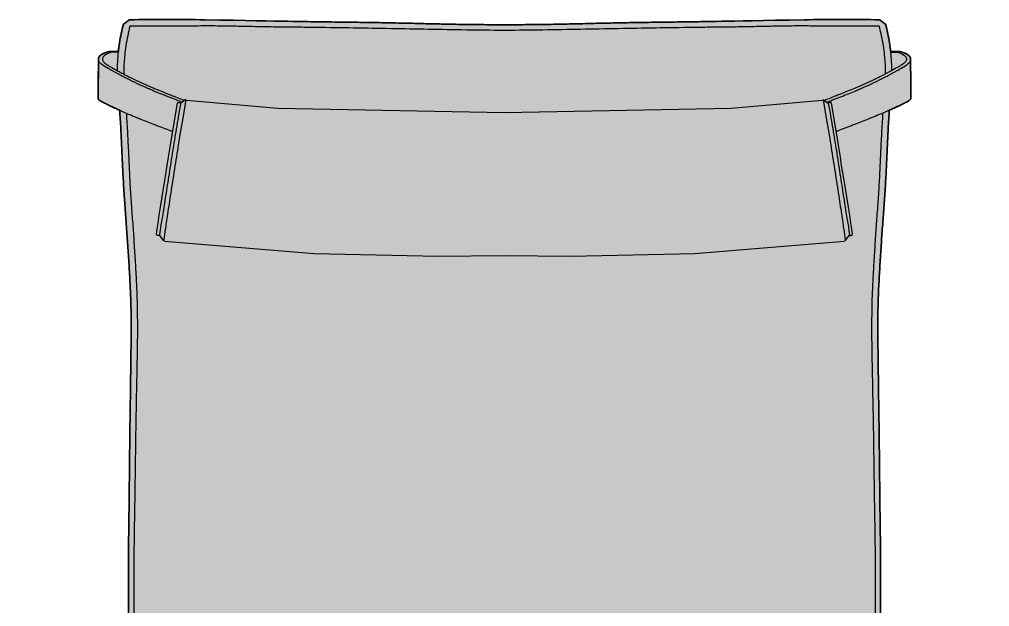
# Model space of a CAD drawing. Header units: millimetres. Extents: x 0 to 2593, y -1317 to 964.
# Drawn here: x 151 to 947, y 482 to 963 of the extents above; entities that cross this region are included whole.
import ezdxf

# ---------------------------------------------------------------- set-up
doc = ezdxf.new("R2010")
doc.units = ezdxf.units.MM
doc.layers.add('Blocks', color=7, linetype='Continuous')
doc.layers.add('Blocks$Fill', color=7, linetype='Continuous', true_color=0xffffff)
doc.layers.add('Blocks$Inner', color=7, linetype='Continuous', lineweight=25, true_color=0x007f00)
doc.layers.add('Blocks$Outline', color=7, linetype='Continuous', lineweight=35, true_color=0xff3f3f)

# ---------------------------------------------------------------- blocks, each defined once
blk = doc.blocks.new('PK20 Front')
at = {"layer": 'Blocks$Fill', "extrusion": (0, 0, -1)}
blk.add_hatch(color=256, dxfattribs=at).paths.add_polyline_path([(184.87, 220.43), (175.81, 6.83), (175.81, 6.68), (175.81, 6.54), (175.82, 6.4), (175.83, 6.26), (175.84, 6.11), (175.85, 5.97), (175.87, 5.82), (175.89, 5.68), (175.92, 5.53), (175.95, 5.39), (175.98, 5.24), (176.01, 5.09), (176.05, 4.95), (176.09, 4.8), (176.14, 4.66), (176.18, 4.51), (176.24, 4.37), (176.29, 4.22), (176.35, 4.08), (176.41, 3.94), (176.47, 3.79), (176.54, 3.65), (176.61, 3.51), (176.69, 3.38), (176.76, 3.24), (176.85, 3.1), (176.93, 2.97), (177.02, 2.84), (177.11, 2.71), (177.2, 2.58), (177.29, 2.46), (177.39, 2.33), (177.49, 2.21), (177.6, 2.09), (177.7, 1.97), (177.81, 1.86), (177.92, 1.75), (178.04, 1.64), (178.15, 1.53), (178.27, 1.43), (178.39, 1.33), (178.51, 1.23), (178.64, 1.14), (178.76, 1.04), (178.89, 0.95), (179.02, 0.87), (179.15, 0.79), (179.28, 0.71), (179.41, 0.63), (179.55, 0.56), (179.68, 0.49), (179.82, 0.42), (179.95, 0.36), (180.09, 0.3), (180.23, 0.24), (180.37, 0.18), (180.5, 0.13), (180.64, 0.09), (180.78, 0.04), (180.92, 0), (181.06, -0.04), (181.2, -0.07), (181.33, -0.11), (181.47, -0.13), (207.47, 0.13), (207.6, 0.14), (207.74, 0.15), (207.88, 0.17), (208.01, 0.19), (208.15, 0.21), (208.29, 0.23), (208.43, 0.26), (208.57, 0.29), (208.71, 0.32), (208.85, 0.36), (208.99, 0.4), (209.13, 0.44), (209.27, 0.49), (209.41, 0.54), (209.54, 0.6), (209.68, 0.66), (209.82, 0.72), (209.96, 0.79), (210.09, 0.85), (210.22, 0.93), (210.36, 1), (210.49, 1.08), (210.62, 1.17), (210.74, 1.25), (210.87, 1.34), (210.99, 1.44), (211.12, 1.53), (211.23, 1.63), (211.35, 1.74), (211.47, 1.84), (211.58, 1.95), (211.69, 2.06), (211.79, 2.18), (211.9, 2.29), (212, 2.41), (212.09, 2.53), (212.19, 2.66), (212.28, 2.78), (212.37, 2.91), (212.45, 3.04), (212.53, 3.17), (212.61, 3.31), (212.68, 3.44), (212.75, 3.58), (212.82, 3.71), (212.88, 3.85), (212.94, 3.99), (213, 4.13), (213.05, 4.27), (213.1, 4.41), (213.14, 4.55), (213.19, 4.69), (213.22, 4.83), (213.26, 4.98), (213.29, 5.12), (213.32, 5.26), (213.34, 5.4), (213.36, 5.54), (213.38, 5.68), (213.39, 5.82), (213.4, 5.96), (213.41, 6.09), (213.42, 6.23), (213.42, 6.36), (213.47, 8.3), (214.18, 24.84), (214.33, 28.55), (215.18, 48.7), (215.95, 66.93), (216.38, 77.09), (217.33, 99.26), (221.31, 192.52), (221.71, 201.9), (221.85, 205.26), (222.4, 218.33), (267.08, 217.96), (394.54, 213.23), (549.11, 211.16), (703.68, 213.23), (831.14, 217.96), (875.81, 218.34), (881.83, 77.09), (882.26, 66.93), (883.03, 48.7), (883.3, 42.48), (883.88, 28.55), (884.04, 24.84), (884.28, 19.32), (884.8, 6.36), (884.8, 6.23), (884.8, 6.09), (884.81, 5.96), (884.82, 5.82), (884.84, 5.68), (884.85, 5.54), (884.87, 5.4), (884.9, 5.26), (884.93, 5.12), (884.96, 4.98), (884.99, 4.83), (885.03, 4.69), (885.07, 4.55), (885.11, 4.41), (885.16, 4.27), (885.22, 4.13), (885.27, 3.99), (885.33, 3.85), (885.39, 3.71), (885.46, 3.58), (885.53, 3.44), (885.6, 3.31), (885.68, 3.17), (885.76, 3.04), (885.85, 2.91), (885.93, 2.78), (886.03, 2.66), (886.12, 2.53), (886.22, 2.41), (886.32, 2.29), (886.42, 2.18), (886.53, 2.06), (886.64, 1.95), (886.75, 1.84), (886.86, 1.74), (886.98, 1.63), (887.1, 1.53), (887.22, 1.44), (887.34, 1.34), (887.47, 1.25), (887.6, 1.17), (887.73, 1.08), (887.86, 1), (887.99, 0.93), (888.12, 0.85), (888.26, 0.79), (888.39, 0.72), (888.53, 0.66), (888.67, 0.6), (888.81, 0.54), (888.95, 0.49), (889.09, 0.44), (889.23, 0.4), (889.37, 0.36), (889.51, 0.32), (889.64, 0.29), (889.78, 0.26), (889.92, 0.23), (890.06, 0.21), (890.2, 0.19), (890.34, 0.17), (890.47, 0.15), (890.61, 0.14), (890.74, 0.13), (916.74, -0.13), (916.88, -0.11), (917.02, -0.07), (917.16, -0.04), (917.3, 0), (917.43, 0.04), (917.57, 0.09), (917.71, 0.13), (917.85, 0.18), (917.99, 0.24), (918.12, 0.3), (918.26, 0.36), (918.4, 0.42), (918.53, 0.49), (918.67, 0.56), (918.8, 0.63), (918.93, 0.71), (919.06, 0.79), (919.19, 0.87), (919.32, 0.95), (919.45, 1.04), (919.58, 1.14), (919.7, 1.23), (919.82, 1.33), (919.94, 1.43), (920.06, 1.53), (920.18, 1.64), (920.29, 1.75), (920.4, 1.86), (920.51, 1.97), (920.62, 2.09), (920.72, 2.21), (920.82, 2.33), (920.92, 2.46), (921.02, 2.58), (921.11, 2.71), (921.2, 2.84), (921.29, 2.97), (921.37, 3.1), (921.45, 3.24), (921.53, 3.38), (921.6, 3.51), (921.67, 3.65), (921.74, 3.79), (921.8, 3.94), (921.87, 4.08), (921.92, 4.22), (921.98, 4.37), (922.03, 4.51), (922.08, 4.66), (922.12, 4.8), (922.16, 4.95), (922.2, 5.09), (922.24, 5.24), (922.27, 5.39), (922.3, 5.53), (922.32, 5.68), (922.34, 5.82), (922.36, 5.97), (922.38, 6.11), (922.39, 6.26), (922.4, 6.4), (922.4, 6.54), (922.41, 6.68), (922.41, 6.83), (922.4, 7.53), (913.35, 220.43), (916.45, 220.99), (918.72, 221.47), (919.85, 221.74), (920.97, 222.03), (922.08, 222.34), (923.18, 222.68), (924.27, 223.04), (925.34, 223.42), (926.41, 223.84), (927.45, 224.29), (928.47, 224.77), (928.98, 225.02), (929.48, 225.28), (929.97, 225.55), (930.46, 225.83), (930.95, 226.12), (931.43, 226.42), (931.85, 226.7), (932.27, 226.98), (932.68, 227.27), (933.09, 227.57), (933.9, 228.2), (934.68, 228.85), (935.45, 229.52), (936.19, 230.22), (936.91, 230.95), (937.61, 231.7), (938.28, 232.47), (938.94, 233.25), (939.57, 234.06), (940.18, 234.89), (940.76, 235.73), (941.32, 236.58), (941.86, 237.45), (942.38, 238.34), (942.83, 239.17), (943.27, 240.01), (943.69, 240.87), (944.08, 241.73), (944.46, 242.6), (944.81, 243.47), (945.13, 244.36), (945.44, 245.25), (945.72, 246.14), (945.99, 247.04), (946.22, 247.95), (946.44, 248.86), (946.63, 249.78), (946.8, 250.7), (946.95, 251.63), (947.07, 252.56), (947.18, 253.54), (947.25, 254.53), (947.3, 255.52), (947.33, 256.5), (947.33, 257.49), (947.3, 258.48), (947.24, 259.47), (947.16, 260.46), (947.04, 261.45), (946.9, 262.43), (946.73, 263.41), (946.54, 264.38), (946.31, 265.35), (946.06, 266.31), (945.77, 267.27), (945.46, 268.22), (945.26, 268.77), (945.05, 269.32), (944.84, 269.87), (944.61, 270.41), (944.37, 270.95), (944.13, 271.49), (943.87, 272.02), (943.6, 272.55), (943.33, 273.07), (943.04, 273.59), (942.75, 274.1), (942.45, 274.61), (942.14, 275.11), (941.82, 275.61), (941.49, 276.1), (941.15, 276.59), (940.8, 277.07), (940.45, 277.54), (940.08, 278.01), (939.71, 278.47), (939.33, 278.92), (938.94, 279.37), (938.55, 279.81), (938.14, 280.24), (937.73, 280.66), (937.31, 281.08), (936.89, 281.48), (936.45, 281.88), (936.01, 282.27), (935.56, 282.65), (935.1, 283.02), (934.64, 283.39), (934.08, 283.81), (933.51, 284.21), (932.93, 284.6), (932.34, 284.98), (931.74, 285.35), (931.14, 285.71), (930.52, 286.05), (929.9, 286.38), (929.27, 286.7), (928.64, 287.01), (927.99, 287.3), (927.34, 287.59), (926.03, 288.12), (924.69, 288.62), (923.33, 289.07), (921.96, 289.48), (920.57, 289.86), (919.17, 290.19), (917.76, 290.5), (916.34, 290.77), (914.92, 291.01), (913.5, 291.21), (911.69, 291.44), (909.89, 291.62), (908.08, 291.76), (906.28, 291.86), (902.68, 291.97), (899.09, 291.98), (891.9, 291.75), (866.23, 290.64), (866.03, 294.85), (869.1, 299.73), (869.17, 299.83), (869.25, 299.94), (869.32, 300.04), (869.39, 300.15), (869.45, 300.26), (869.52, 300.37), (869.58, 300.48), (869.64, 300.6), (869.76, 300.83), (869.88, 301.07), (869.98, 301.32), (870.08, 301.58), (870.18, 301.84), (870.26, 302.11), (870.34, 302.39), (870.42, 302.67), (870.48, 302.96), (870.54, 303.26), (870.59, 303.56), (870.63, 303.87), (870.67, 304.18), (870.7, 304.5), (870.72, 304.83), (870.74, 305.16), (870.74, 305.5), (870.75, 305.84), (870.74, 306.19), (870.73, 306.55), (870.68, 307.27), (870.61, 308.02), (870.52, 308.8), (870.4, 309.59), (870.26, 310.41), (870.09, 311.25), (868.87, 316.74), (868.07, 320.67), (867.37, 324.83), (866.78, 329.15), (866.31, 333.59), (866.12, 335.96), (865.93, 339.18), (865.46, 351.5), (865.28, 356.55), (865.09, 361.24), (864.99, 362.39), (864.88, 363.42), (864.81, 363.89), (864.74, 364.33), (864.67, 364.74), (864.59, 365.12), (860.77, 372.78), (858.09, 449.76), (855.52, 709.86), (855.69, 725.34), (856.55, 748.43), (865, 888.8), (876.73, 894.28), (878.3, 895.04), (879.01, 895.4), (879.66, 895.75), (880.11, 896), (880.52, 896.24), (880.89, 896.47), (881.23, 896.7), (881.45, 896.85), (881.55, 896.93), (881.65, 897), (881.74, 897.08), (881.83, 897.15), (881.91, 897.22), (881.99, 897.3), (882.06, 897.37), (882.13, 897.44), (882.19, 897.51), (882.25, 897.58), (882.31, 897.66), (882.34, 897.69), (882.36, 897.73), (882.39, 897.76), (882.41, 897.8), (882.43, 897.84), (882.46, 897.88), (882.47, 897.9), (882.49, 897.93), (882.5, 897.94), (882.5, 897.96), (882.51, 897.98), (882.52, 897.99), (882.52, 898.01), (882.53, 898.03), (882.54, 898.05), (882.54, 898.07), (882.55, 898.09), (882.56, 898.11), (882.56, 898.14), (882.57, 898.16), (882.57, 898.19), (882.58, 898.22), (882.59, 898.29), (882.6, 898.36), (882.61, 898.44), (882.62, 898.53), (882.62, 898.64), (882.64, 898.88), (882.49, 930.62), (882.49, 930.71), (882.49, 930.81), (882.48, 930.9), (882.47, 931), (882.46, 931.09), (882.45, 931.19), (882.43, 931.28), (882.41, 931.38), (882.39, 931.47), (882.36, 931.57), (882.33, 931.66), (882.3, 931.76), (882.27, 931.85), (882.23, 931.94), (882.19, 932.04), (882.15, 932.13), (882.1, 932.22), (882.05, 932.31), (882, 932.41), (881.95, 932.5), (881.89, 932.59), (881.83, 932.68), (881.77, 932.77), (881.7, 932.86), (881.65, 932.93), (881.59, 933.01), (881.53, 933.08), (881.47, 933.15), (881.34, 933.3), (881.2, 933.44), (881.05, 933.58), (880.9, 933.72), (880.74, 933.86), (880.57, 934), (880.4, 934.14), (880.21, 934.27), (880.02, 934.41), (879.83, 934.54), (879.62, 934.67), (879.41, 934.8), (879.18, 934.93), (878.96, 935.05), (878.67, 935.2), (878.37, 935.35), (877.85, 935.59), (877.31, 935.82), (876.73, 936.05), (876.14, 936.27), (875.52, 936.48), (874.88, 936.68), (874.22, 936.87), (873.54, 937.06), (866.19, 937.06), (865.76, 940.54), (865.24, 944.01), (864.55, 947.87), (863.76, 951.72), (862.85, 955.55), (861.84, 959.35), (859.49, 961.18), (857.13, 963.01), (826.32, 963.33), (795.42, 963.07), (704.23, 961.4), (532.52, 959.02), (302.79, 963.07), (271.9, 963.33), (241.08, 963.01), (238.73, 961.18), (236.37, 959.35), (235.36, 955.55), (234.46, 951.72), (233.66, 947.87), (232.97, 944.01), (232.46, 940.54), (232.02, 937.06), (224.67, 937.06), (224, 936.87), (223.34, 936.68), (222.7, 936.48), (222.08, 936.27), (221.48, 936.05), (220.91, 935.82), (220.36, 935.59), (219.84, 935.35), (219.55, 935.2), (219.26, 935.05), (219.03, 934.93), (218.81, 934.8), (218.6, 934.67), (218.39, 934.54), (218.19, 934.41), (218, 934.27), (217.82, 934.14), (217.64, 934), (217.47, 933.86), (217.31, 933.72), (217.16, 933.58), (217.01, 933.44), (216.88, 933.3), (216.75, 933.15), (216.69, 933.08), (216.63, 933.01), (216.57, 932.93), (216.51, 932.86), (216.45, 932.77), (216.38, 932.68), (216.32, 932.59), (216.27, 932.5), (216.21, 932.41), (216.16, 932.31), (216.11, 932.22), (216.07, 932.13), (216.02, 932.04), (215.98, 931.94), (215.95, 931.85), (215.91, 931.76), (215.88, 931.66), (215.85, 931.57), (215.83, 931.47), (215.81, 931.38), (215.79, 931.28), (215.77, 931.19), (215.75, 931.09), (215.74, 931), (215.73, 930.9), (215.73, 930.81), (215.72, 930.71), (215.72, 930.62), (215.58, 898.88), (215.59, 898.64), (215.6, 898.53), (215.61, 898.44), (215.61, 898.36), (215.62, 898.29), (215.63, 898.22), (215.64, 898.19), (215.65, 898.16), (215.65, 898.14), (215.66, 898.11), (215.66, 898.09), (215.67, 898.07), (215.68, 898.05), (215.68, 898.03), (215.69, 898.01), (215.7, 897.99), (215.7, 897.98), (215.71, 897.96), (215.72, 897.94), (215.73, 897.93), (215.74, 897.9), (215.76, 897.88), (215.78, 897.84), (215.8, 897.8), (215.83, 897.76), (215.85, 897.73), (215.88, 897.69), (215.91, 897.66), (215.96, 897.58), (216.02, 897.51), (216.09, 897.44), (216.16, 897.37), (216.23, 897.3), (216.31, 897.22), (216.39, 897.15), (216.47, 897.08), (216.57, 897), (216.66, 896.93), (216.76, 896.85), (216.98, 896.7), (217.32, 896.47), (217.69, 896.24), (218.11, 896), (218.55, 895.75), (219.2, 895.4), (219.91, 895.04), (229.31, 890.61), (233.22, 888.8), (242.03, 740.76), (242.52, 725.34), (242.21, 670.04), (239.74, 433.5), (237.45, 372.78), (233.62, 365.12), (233.54, 364.74), (233.47, 364.33), (233.4, 363.89), (233.34, 363.42), (233.22, 362.39), (233.12, 361.24), (232.94, 356.55), (232.75, 351.5), (232.28, 339.18), (232.1, 335.96), (231.9, 333.59), (231.43, 329.15), (230.84, 324.83), (230.14, 320.67), (229.35, 316.74), (228.12, 311.25), (227.96, 310.41), (227.82, 309.59), (227.7, 308.8), (227.6, 308.02), (227.53, 307.27), (227.49, 306.55), (227.47, 306.19), (227.47, 305.84), (227.47, 305.5), (227.48, 305.16), (227.49, 304.83), (227.52, 304.5), (227.54, 304.18), (227.58, 303.87), (227.62, 303.56), (227.68, 303.26), (227.73, 302.96), (227.8, 302.67), (227.87, 302.39), (227.95, 302.11), (228.04, 301.84), (228.13, 301.58), (228.23, 301.32), (228.34, 301.07), (228.45, 300.83), (228.57, 300.6), (228.63, 300.48), (228.7, 300.37), (228.76, 300.26), (228.83, 300.15), (228.9, 300.04), (228.97, 299.94), (229.04, 299.83), (229.11, 299.73), (232.19, 294.85), (231.98, 290.64), (206.31, 291.75), (199.13, 291.98), (195.53, 291.97), (191.93, 291.86), (190.13, 291.76), (188.33, 291.62), (186.52, 291.44), (184.72, 291.21), (183.29, 291.01), (181.87, 290.77), (180.46, 290.5), (179.05, 290.19), (177.65, 289.86), (176.26, 289.48), (174.88, 289.07), (173.53, 288.62), (172.19, 288.12), (170.87, 287.59), (170.22, 287.3), (169.58, 287.01), (168.94, 286.7), (168.31, 286.38), (167.69, 286.05), (167.08, 285.71), (166.47, 285.35), (165.88, 284.98), (165.29, 284.6), (164.71, 284.21), (164.14, 283.81), (163.58, 283.39), (163.11, 283.02), (162.65, 282.65), (162.21, 282.27), (161.76, 281.88), (161.33, 281.48), (160.9, 281.08), (160.48, 280.66), (160.07, 280.24), (159.67, 279.81), (159.27, 279.37), (158.88, 278.92), (158.5, 278.47), (158.13, 278.01), (157.77, 277.54), (157.41, 277.07), (157.07, 276.59), (156.73, 276.1), (156.4, 275.61), (156.08, 275.11), (155.77, 274.61), (155.46, 274.1), (155.17, 273.59), (154.89, 273.07), (154.61, 272.55), (154.34, 272.02), (154.09, 271.49), (153.84, 270.95), (153.6, 270.41), (153.38, 269.87), (153.16, 269.32), (152.95, 268.77), (152.75, 268.22), (152.44, 267.27), (152.16, 266.31), (151.9, 265.35), (151.68, 264.38), (151.48, 263.41), (151.31, 262.43), (151.17, 261.45), (151.06, 260.46), (150.97, 259.47), (150.92, 258.48), (150.89, 257.49), (150.89, 256.5), (150.91, 255.52), (150.96, 254.53), (151.04, 253.54), (151.14, 252.56), (151.27, 251.63), (151.41, 250.7), (151.58, 249.78), (151.78, 248.86), (151.99, 247.95), (152.23, 247.04), (152.49, 246.14), (152.77, 245.25), (153.08, 244.36), (153.41, 243.47), (153.76, 242.6), (154.13, 241.73), (154.53, 240.87), (154.94, 240.01), (155.38, 239.17), (155.84, 238.34), (156.35, 237.45), (156.89, 236.58), (157.45, 235.73), (158.04, 234.89), (158.65, 234.06), (159.28, 233.25), (159.93, 232.47), (160.61, 231.7), (161.31, 230.95), (162.03, 230.22), (162.77, 229.52), (163.53, 228.85), (164.32, 228.2), (165.12, 227.57), (165.53, 227.27), (165.94, 226.98), (166.36, 226.7), (166.79, 226.42), (167.27, 226.12), (167.75, 225.83), (168.24, 225.55), (168.73, 225.28), (169.24, 225.02), (169.74, 224.77), (170.77, 224.29), (171.81, 223.84), (172.87, 223.42), (173.94, 223.04), (175.03, 222.68), (176.13, 222.34), (177.25, 222.03), (178.37, 221.74), (179.49, 221.47), (181.77, 220.99)], flags=0)
at = {"layer": 'Blocks$Inner'}
for p, q in [((-873.54, 937.06), (-866.19, 937.06)), ((-866.27, 936.34), (-871.69, 936.34)), ((-224.67, 937.06), (-232.02, 937.06)), ((-231.95, 936.34), (-226.52, 936.34)), ((-882.49, 930.62), (-882.64, 898.88)), ((-215.72, 930.62), (-215.58, 898.88)), ((-810.65, 897.69), (-814.81, 894.49)), ((-287.56, 897.69), (-283.41, 894.49)), ((-828.82, 781.69), (-832.31, 786.25)), ((-269.4, 781.69), (-265.9, 786.25))]:
    blk.add_line(p, q, dxfattribs=at)
for points in [[(-857.13, 963.01), (-859.49, 961.18), (-861.84, 959.35)], [(-236.37, 959.35), (-238.73, 961.18), (-241.08, 963.01)], [(-832.31, 786.23), (-832.46, 786.12), (-832.75, 785.99), (-832.97, 785.93), (-833.31, 785.9), (-833.6, 785.93), (-833.93, 786.06), (-834.26, 786.28), (-834.39, 786.43), (-834.51, 786.58), (-834.59, 786.73), (-834.66, 786.9), (-834.71, 787.08), (-834.72, 787.16), (-834.74, 787.3), (-834.74, 787.5), (-834.24, 791.12), (-833.45, 796.27), (-832.46, 802.62), (-831.4, 809.33), (-829.21, 823.05), (-827.36, 834.58), (-825.9, 843.59), (-824.8, 850.32), (-823.2, 860.12), (-817.41, 894.96)], [(-810.25, 897.05), (-735.28, 890.6), (-549.11, 886.98), (-362.94, 890.6), (-287.96, 897.05)], [(-265.9, 786.23), (-265.75, 786.12), (-265.47, 785.99), (-265.24, 785.93), (-264.91, 785.9), (-264.61, 785.93), (-264.28, 786.06), (-263.96, 786.28), (-263.82, 786.43), (-263.71, 786.58), (-263.62, 786.73), (-263.55, 786.9), (-263.51, 787.08), (-263.49, 787.16), (-263.48, 787.3), (-263.48, 787.5), (-263.97, 791.12), (-264.76, 796.27), (-265.75, 802.62), (-266.81, 809.33), (-269, 823.05), (-270.86, 834.58), (-272.32, 843.59), (-273.41, 850.32), (-275.01, 860.12), (-280.8, 894.96)], [(-269.86, 781.04), (-392.83, 771.05), (-494.74, 768.88), (-549.11, 769.29), (-603.48, 768.88), (-705.39, 771.05), (-828.35, 781.04)]]:
    blk.add_lwpolyline(points, dxfattribs=at)
at = {"layer": 'Blocks$Inner', "extrusion": (0, 0, -1)}
blk.add_arc((816.45, 892.87), 2.31, 65.21313, 135.26906, dxfattribs=at)
at = {"layer": 'Blocks$Inner'}
blk.add_arc((-281.77, 892.87), 2.31, 65.21313, 135.26906, dxfattribs=at)
for points, knots in [([(-861.84, 959.35), (-863.26, 954.3), (-865.53, 944.05), (-866.87, 931.32), (-867.04, 923.76), (-867.03, 921.45)], [5.80255494, 5.80255494, 5.80255494, 5.80255494, 5.82558126, 5.84860758, 5.85875041, 5.85875041, 5.85875041, 5.85875041]), ([(-856.59, 957.73), (-857.96, 952.49), (-859.6, 944.58), (-860.81, 935.29), (-861.28, 929.97), (-861.55, 925.97), (-861.66, 922.14), (-861.64, 919.65), (-861.61, 918.49)], [0, 0, 0, 0, 0.02380952, 0.03571429, 0.04166667, 0.04761905, 0.05357143, 0.0587329, 0.0587329, 0.0587329, 0.0587329]), ([(-795.42, 963.07), (-805.72, 963.22), (-826.34, 963.43), (-846.87, 963.23), (-857.13, 963.01)], [3.70255495, 3.70255495, 3.70255495, 3.70255495, 3.75255495, 3.80255494, 3.80255494, 3.80255494, 3.80255494]), ([(-549.11, 954.34), (-549.35, 954.34), (-559.87, 954.33), (-580.67, 954.58), (-611.5, 955.13), (-642.33, 955.69), (-673.15, 956.28), (-698.85, 956.65), (-719.4, 956.91), (-734.79, 957.03), (-750.2, 957.25), (-765.62, 957.62), (-781.04, 957.93), (-796.43, 957.98), (-811.8, 957.81), (-831.83, 957.65), (-846.77, 957.63), (-856.59, 957.73)], [0.5011783, 0.5011783, 0.5011783, 0.5011783, 0.5023566, 0.5523566, 0.6023566, 0.6523566, 0.7023566, 0.7523566, 0.7773566, 0.8023566, 0.8273566, 0.8523566, 0.8773566, 0.9023566, 0.9273566, 0.9523566, 1.0000062, 1.0000062, 1.0000062, 1.0000062]), ([(-549.11, 958.97), (-549.38, 958.97), (-554.91, 958.97), (-565.7, 959.01), (-578.82, 959.14), (-589.35, 959.3), (-599.55, 959.49), (-611.68, 959.79), (-623.9, 960.11), (-634.28, 960.34), (-644.66, 960.56), (-657.72, 960.79), (-673.29, 961), (-688.79, 961.18), (-709.38, 961.47), (-724.8, 961.74), (-795.42, 963.07)], [3.4012775, 3.4012775, 3.4012775, 3.4012775, 3.402555, 3.427555, 3.452555, 3.465055, 3.477555, 3.502555, 3.527555, 3.540055, 3.552555, 3.577555, 3.602555, 3.627555, 3.652555, 3.702555, 3.702555, 3.702555, 3.702555]), ([(-302.79, 963.07), (-373.41, 961.74), (-388.83, 961.47), (-409.43, 961.18), (-424.93, 961), (-440.5, 960.79), (-453.55, 960.56), (-463.94, 960.34), (-474.31, 960.11), (-486.54, 959.79), (-498.67, 959.49), (-508.87, 959.3), (-519.4, 959.14), (-532.52, 959.01), (-543.3, 958.97), (-548.84, 958.97), (-549.11, 958.97)], [3.1, 3.1, 3.1, 3.1, 3.15, 3.175, 3.2, 3.225, 3.25, 3.2625, 3.275, 3.3, 3.325, 3.3375, 3.35, 3.375, 3.4, 3.4012775, 3.4012775, 3.4012775, 3.4012775]), ([(-241.63, 957.73), (-251.44, 957.63), (-266.38, 957.65), (-286.41, 957.81), (-301.78, 957.98), (-317.17, 957.93), (-332.59, 957.62), (-348.01, 957.25), (-363.42, 957.03), (-378.82, 956.91), (-399.37, 956.65), (-425.07, 956.28), (-455.89, 955.69), (-486.72, 955.13), (-517.55, 954.58), (-538.35, 954.33), (-548.87, 954.34), (-549.11, 954.34)], [0.0023503, 0.0023503, 0.0023503, 0.0023503, 0.05, 0.075, 0.1, 0.125, 0.15, 0.175, 0.2, 0.225, 0.25, 0.3, 0.35, 0.4, 0.45, 0.5, 0.5011783, 0.5011783, 0.5011783, 0.5011783]), ([(-241.08, 963.01), (-251.34, 963.23), (-271.88, 963.43), (-292.49, 963.22), (-302.79, 963.07)], [3, 3, 3, 3, 3.04999999, 3.09999999, 3.09999999, 3.09999999, 3.09999999]), ([(-241.63, 957.73), (-240.25, 952.49), (-238.61, 944.58), (-237.41, 935.29), (-236.93, 929.97), (-236.66, 925.97), (-236.55, 922.14), (-236.58, 919.65), (-236.61, 918.49)], [0, 0, 0, 0, 0.02380952, 0.03571429, 0.04166667, 0.04761905, 0.05357143, 0.0587329, 0.0587329, 0.0587329, 0.0587329]), ([(-231.18, 921.45), (-231.18, 923.76), (-231.35, 931.32), (-232.68, 944.05), (-234.95, 954.3), (-236.37, 959.35)], [0.94380453, 0.94380453, 0.94380453, 0.94380453, 0.95394737, 0.97697368, 1, 1, 1, 1]), ([(-813.79, 895.27), (-813.84, 895.29), (-817.98, 897.02), (-823.21, 899.12), (-831.49, 902.35), (-837.07, 904.55), (-847.96, 909.33), (-857.08, 913.66), (-865.58, 918.13), (-870.05, 920.63), (-875.21, 923.51), (-878.53, 925.49), (-880.89, 927.26), (-881.99, 928.55), (-882.61, 930.26), (-882.47, 931.66), (-881.39, 933.42), (-880.06, 934.49), (-877.27, 935.91), (-875.37, 936.58), (-873.54, 937.06)], [-110.445408, -110.445408, -110.445408, -110.445408, -110.306831, -96.89562, -93.17935, -80.298453, -76.051869, -59.580117, -55.088952, -45.658603, -41.34512, -34.722886, -30.991892, -25.764796, -22.807377, -16.725751, -14.657575, -7.868914, -6.846581, 0, 0, 0, 0]), ([(-871.69, 936.34), (-873.46, 935.87), (-875.27, 935.2), (-877.69, 933.76), (-878.68, 932.66), (-879.21, 930.88), (-878.93, 929.51), (-877.53, 927.75), (-875.68, 926.29), (-872.53, 924.39), (-869.05, 922.56), (-864.17, 919.88), (-859.63, 917.39), (-851.4, 913.22), (-843.92, 909.82), (-833.89, 905.64), (-827.65, 903.17), (-819.42, 899.89), (-815.06, 898.13), (-811.82, 896.79)], [5.424201, 5.424201, 5.424201, 5.424201, 12.270782, 13.293115, 20.081776, 22.149952, 28.231578, 31.188998, 36.416093, 40.147087, 46.769321, 51.082804, 60.513153, 65.004318, 81.47607, 85.722654, 98.603551, 102.319821, 113.176632, 113.176632, 113.176632, 113.176632]), ([(-226.52, 936.34), (-224.75, 935.87), (-222.94, 935.2), (-220.53, 933.76), (-219.54, 932.66), (-219, 930.88), (-219.29, 929.51), (-220.68, 927.75), (-222.54, 926.29), (-225.68, 924.39), (-229.16, 922.56), (-234.05, 919.88), (-238.59, 917.39), (-246.81, 913.22), (-254.3, 909.82), (-264.33, 905.64), (-270.57, 903.17), (-278.79, 899.89), (-283.16, 898.13), (-286.4, 896.79)], [5.424201, 5.424201, 5.424201, 5.424201, 12.270782, 13.293115, 20.081776, 22.149952, 28.231578, 31.188998, 36.416093, 40.147087, 46.769321, 51.082804, 60.513153, 65.004318, 81.47607, 85.722654, 98.603551, 102.319821, 113.176632, 113.176632, 113.176632, 113.176632]), ([(-284.42, 895.27), (-284.38, 895.29), (-280.24, 897.02), (-275, 899.12), (-266.72, 902.35), (-261.14, 904.55), (-250.25, 909.33), (-241.13, 913.66), (-232.64, 918.13), (-228.17, 920.63), (-223.01, 923.51), (-219.69, 925.49), (-217.32, 927.26), (-216.23, 928.55), (-215.6, 930.26), (-215.75, 931.66), (-216.82, 933.42), (-218.16, 934.49), (-220.94, 935.91), (-222.85, 936.58), (-224.67, 937.06)], [-110.445408, -110.445408, -110.445408, -110.445408, -110.306831, -96.89562, -93.17935, -80.298453, -76.051869, -59.580117, -55.088952, -45.658603, -41.34512, -34.722886, -30.991892, -25.764796, -22.807377, -16.725751, -14.657575, -7.868914, -6.846581, 0, 0, 0, 0]), ([(-882.64, 898.88), (-882.61, 898.17), (-882.36, 897.61), (-881.59, 896.88), (-879.55, 895.65), (-877, 894.39), (-873.37, 892.72), (-869.26, 890.77), (-861.98, 887.39), (-855.17, 884.53), (-845.98, 880.83), (-839.78, 878.39), (-830.97, 874.97), (-825.69, 872.95), (-821.58, 871.3), (-821.36, 871.21)], [0, 0, 0, 0, 1.934731, 7.294089, 10.948015, 15.926177, 20.21238, 25.656338, 30.063541, 43.727626, 47.933053, 60.038618, 63.737866, 76.349611, 77.061863, 77.061863, 77.061863, 77.061863]), ([(-810.63, 897.69), (-815.88, 866.81), (-816.88, 860.66), (-818.45, 850.73), (-820.04, 840.57), (-821.6, 830.5), (-823.1, 820.77), (-824.47, 811.9), (-825.72, 803.74), (-826.82, 796.4), (-827.7, 790.42), (-828.33, 785.96), (-828.71, 783.06), (-828.84, 781.8), (-828.82, 781.62), (-828.77, 781.8), (-828.75, 781.87)], [0, 0, 0, 0, 0.0555556, 0.1111111, 0.1666667, 0.2222222, 0.2777778, 0.3333333, 0.3888889, 0.4444444, 0.5, 0.5555556, 0.6111111, 0.6666667, 0.7083333, 0.7222222, 0.7222222, 0.7222222, 0.7222222]), ([(-815.22, 892.53), (-815.26, 892.31), (-815.54, 890.88), (-816.1, 887.91), (-816.69, 884.61), (-816.87, 883.59)], [0.7778955, 0.7778955, 0.7778955, 0.7778955, 0.7916667, 0.8611111, 0.8888889, 0.8888889, 0.8888889, 0.8888889]), ([(-287.59, 897.69), (-282.33, 866.81), (-281.34, 860.66), (-279.76, 850.73), (-278.17, 840.57), (-276.61, 830.5), (-275.11, 820.77), (-273.75, 811.9), (-272.49, 803.74), (-271.39, 796.4), (-270.52, 790.42), (-269.89, 785.96), (-269.51, 783.06), (-269.37, 781.8), (-269.39, 781.62), (-269.45, 781.8), (-269.47, 781.87)], [0, 0, 0, 0, 0.0555556, 0.1111111, 0.1666667, 0.2222222, 0.2777778, 0.3333333, 0.3888889, 0.4444444, 0.5, 0.5555556, 0.6111111, 0.6666667, 0.7083333, 0.7222222, 0.7222222, 0.7222222, 0.7222222]), ([(-283, 892.53), (-282.95, 892.31), (-282.68, 890.88), (-282.12, 887.91), (-281.53, 884.61), (-281.35, 883.59)], [0.7778955, 0.7778955, 0.7778955, 0.7778955, 0.7916667, 0.8611111, 0.8888889, 0.8888889, 0.8888889, 0.8888889]), ([(-215.58, 898.88), (-215.6, 898.17), (-215.86, 897.61), (-216.62, 896.88), (-218.66, 895.65), (-221.22, 894.39), (-224.84, 892.72), (-228.95, 890.77), (-236.24, 887.39), (-243.04, 884.53), (-252.24, 880.83), (-258.43, 878.39), (-267.25, 874.97), (-272.53, 872.95), (-276.64, 871.3), (-276.86, 871.21)], [0, 0, 0, 0, 1.934731, 7.294089, 10.948015, 15.926177, 20.21238, 25.656338, 30.063541, 43.727626, 47.933053, 60.038618, 63.737866, 76.349611, 77.061863, 77.061863, 77.061863, 77.061863]), ([(-855.52, 709.86), (-855.52, 715.02), (-855.64, 725.34), (-856.05, 738.24), (-856.54, 748.4), (-857.13, 758.77), (-857.95, 772.11), (-858.98, 787.39), (-860.14, 803.01), (-861.29, 818.62), (-862.23, 834.27), (-863.03, 849.95), (-863.64, 865.62), (-864.35, 878.57), (-864.83, 886.31), (-865, 888.82)], [0.5789474, 0.5789474, 0.5789474, 0.5789474, 0.6019737, 0.625, 0.6365132, 0.6480263, 0.6710526, 0.6940789, 0.7171053, 0.7401316, 0.7631579, 0.7861842, 0.8092105, 0.8322368, 0.8433118, 0.8433118, 0.8433118, 0.8433118]), ([(-859.54, 886.43), (-859.53, 886.23), (-859.37, 883.36), (-858.91, 875.13), (-858.14, 861.78), (-857.45, 845.7), (-856.72, 829.66), (-855.61, 813.69), (-854.48, 797.76), (-853.37, 781.89), (-852.35, 766.04), (-851.44, 750.15), (-850.72, 734.26), (-850.49, 718.41), (-850.46, 702.54), (-850.7, 686.72), (-851.16, 665.64), (-851.63, 639.09), (-852.17, 607.79), (-852.53, 576.3), (-853.09, 545.32), (-853.49, 514.41), (-853.33, 484), (-853.49, 454.18), (-853.97, 429.96), (-854.61, 411.15), (-855.03, 397.48), (-855.4, 385.32), (-855.51, 377.95), (-855.5, 374.83)], [0.1062577, 0.1062577, 0.1062577, 0.1062577, 0.1071429, 0.1190476, 0.1428571, 0.1666667, 0.1904762, 0.2142857, 0.2380952, 0.2619048, 0.2857143, 0.3095238, 0.3333333, 0.3571429, 0.3809524, 0.4047619, 0.4285714, 0.4761905, 0.5238095, 0.5714286, 0.6190476, 0.6666667, 0.7142857, 0.7619048, 0.8095238, 0.8333333, 0.8571429, 0.8809524, 0.8991815, 0.8991815, 0.8991815, 0.8991815]), ([(-238.67, 886.43), (-238.68, 886.23), (-238.84, 883.36), (-239.31, 875.13), (-240.07, 861.78), (-240.76, 845.7), (-241.5, 829.66), (-242.61, 813.69), (-243.74, 797.76), (-244.84, 781.89), (-245.87, 766.04), (-246.78, 750.15), (-247.5, 734.26), (-247.73, 718.41), (-247.75, 702.54), (-247.52, 686.72), (-247.06, 665.64), (-246.58, 639.09), (-246.04, 607.79), (-245.68, 576.3), (-245.12, 545.32), (-244.73, 514.41), (-244.89, 484), (-244.73, 454.18), (-244.24, 429.96), (-243.61, 411.15), (-243.18, 397.48), (-242.82, 385.32), (-242.71, 377.95), (-242.72, 374.83)], [0.1062577, 0.1062577, 0.1062577, 0.1062577, 0.1071429, 0.1190476, 0.1428571, 0.1666667, 0.1904762, 0.2142857, 0.2380952, 0.2619048, 0.2857143, 0.3095238, 0.3333333, 0.3571429, 0.3809524, 0.4047619, 0.4285714, 0.4761905, 0.5238095, 0.5714286, 0.6190476, 0.6666667, 0.7142857, 0.7619048, 0.8095238, 0.8333333, 0.8571429, 0.8809524, 0.8991815, 0.8991815, 0.8991815, 0.8991815]), ([(-242.7, 709.86), (-242.7, 715.02), (-242.57, 725.34), (-242.16, 738.24), (-241.68, 748.4), (-241.08, 758.77), (-240.26, 772.11), (-239.24, 787.39), (-238.07, 803.01), (-236.93, 818.62), (-235.98, 834.27), (-235.19, 849.95), (-234.57, 865.62), (-233.87, 878.57), (-233.38, 886.31), (-233.22, 888.82)], [0.5789474, 0.5789474, 0.5789474, 0.5789474, 0.6019737, 0.625, 0.6365132, 0.6480263, 0.6710526, 0.6940789, 0.7171053, 0.7401316, 0.7631579, 0.7861842, 0.8092105, 0.8322368, 0.8433118, 0.8433118, 0.8433118, 0.8433118]), ([(-816.87, 883.59), (-817.16, 881.91), (-817.94, 877.34), (-818.82, 872.04), (-819.39, 868.58)], [0.8888889, 0.8888889, 0.8888889, 0.8888889, 0.9303358, 0.9997802, 0.9997802, 0.9997802, 0.9997802]), ([(-281.35, 883.59), (-281.06, 881.91), (-280.28, 877.34), (-279.4, 872.04), (-278.83, 868.58)], [0.8888889, 0.8888889, 0.8888889, 0.8888889, 0.9303358, 0.9997802, 0.9997802, 0.9997802, 0.9997802]), ([(-822.26, 850.74), (-822.75, 847.64), (-823.74, 841.31), (-824.71, 835.02), (-825.19, 831.95)], [0.111353, 0.111353, 0.111353, 0.111353, 0.1666667, 0.2222222, 0.2222222, 0.2222222, 0.2222222]), ([(-275.95, 850.74), (-275.46, 847.64), (-274.48, 841.31), (-273.51, 835.02), (-273.03, 831.95)], [0.111353, 0.111353, 0.111353, 0.111353, 0.1666667, 0.2222222, 0.2222222, 0.2222222, 0.2222222]), ([(-825.19, 831.92), (-825.67, 828.85), (-826.61, 822.86), (-827.48, 817.34), (-827.91, 814.68)], [0.22239, 0.22239, 0.22239, 0.22239, 0.2777778, 0.3333333, 0.3333333, 0.3333333, 0.3333333]), ([(-273.02, 831.92), (-272.54, 828.85), (-271.6, 822.86), (-270.73, 817.34), (-270.31, 814.68)], [0.22239, 0.22239, 0.22239, 0.22239, 0.2777778, 0.3333333, 0.3333333, 0.3333333, 0.3333333]), ([(-827.91, 814.67), (-828.33, 812.02), (-829.16, 806.94), (-830.63, 797.89), (-831.42, 792.94), (-831.76, 790.64)], [0.3334181, 0.3334181, 0.3334181, 0.3334181, 0.3888889, 0.4444444, 0.5555556, 0.5555556, 0.5555556, 0.5555556]), ([(-270.3, 814.67), (-269.88, 812.02), (-269.05, 806.94), (-267.58, 797.89), (-266.79, 792.94), (-266.45, 790.64)], [0.3334181, 0.3334181, 0.3334181, 0.3334181, 0.3888889, 0.4444444, 0.5555556, 0.5555556, 0.5555556, 0.5555556]), ([(-831.77, 790.6), (-831.94, 789.46), (-832.18, 787.67), (-832.33, 786.29), (-832.32, 786.14), (-832.27, 786.36)], [0.5561988, 0.5561988, 0.5561988, 0.5561988, 0.6111111, 0.6666667, 0.7222222, 0.7222222, 0.7222222, 0.7222222]), ([(-266.44, 790.6), (-266.28, 789.46), (-266.03, 787.67), (-265.88, 786.29), (-265.89, 786.14), (-265.94, 786.36)], [0.5561988, 0.5561988, 0.5561988, 0.5561988, 0.6111111, 0.6666667, 0.7222222, 0.7222222, 0.7222222, 0.7222222]), ([(-860.77, 372.78), (-860.77, 372.86), (-860.68, 377.48), (-860.35, 386.99), (-859.42, 406.93), (-858.57, 428.02), (-858.07, 449.72), (-857.86, 466.25), (-857.79, 482.99), (-857.88, 505.55), (-857.81, 528.43), (-857.45, 551.51), (-857.16, 574.7), (-856.91, 603.88), (-856.55, 633.23), (-856.18, 656.77), (-856.01, 668.56), (-855.52, 709.86)], [0.1048443, 0.1048443, 0.1048443, 0.1048443, 0.1052632, 0.1315789, 0.1578947, 0.2105263, 0.2368421, 0.2631579, 0.2894737, 0.3157895, 0.3684211, 0.3947368, 0.4210526, 0.4736842, 0.5263158, 0.5526316, 0.5789474, 0.5789474, 0.5789474, 0.5789474]), ([(-237.45, 372.78), (-237.45, 372.86), (-237.53, 377.48), (-237.86, 386.99), (-238.79, 406.93), (-239.64, 428.02), (-240.15, 449.72), (-240.36, 466.25), (-240.42, 482.99), (-240.34, 505.55), (-240.41, 528.43), (-240.76, 551.51), (-241.06, 574.7), (-241.3, 603.88), (-241.66, 633.23), (-242.03, 656.77), (-242.21, 668.56), (-242.7, 709.86)], [0.1048443, 0.1048443, 0.1048443, 0.1048443, 0.1052632, 0.1315789, 0.1578947, 0.2105263, 0.2368421, 0.2631579, 0.2894737, 0.3157895, 0.3684211, 0.3947368, 0.4210526, 0.4736842, 0.5263158, 0.5526316, 0.5789474, 0.5789474, 0.5789474, 0.5789474])]:
    blk.add_open_spline(points, degree=3, knots=knots, dxfattribs=at)
for points in [[(-814.81, 894.49), (-814.94, 893.98), (-815.04, 893.44), (-815.22, 892.55)], [(-283.41, 894.49), (-283.28, 893.98), (-283.17, 893.44), (-283, 892.55)], [(-819.39, 868.58), (-819.85, 865.76), (-820.78, 860.03), (-821.77, 853.9), (-822.26, 850.78)], [(-278.83, 868.58), (-278.36, 865.76), (-277.43, 860.03), (-276.45, 853.9), (-275.96, 850.78)]]:
    blk.add_open_spline(points, degree=3, dxfattribs=at)
at = {"layer": 'Blocks$Outline'}
for points, knots in [([(-866.19, 937.06), (-865.93, 939.38), (-864.91, 946.89), (-863.26, 954.3), (-861.84, 959.35), (-861.06, 959.96), (-860.27, 960.57), (-859.49, 961.18), (-858.7, 961.79), (-857.92, 962.4), (-857.13, 963.01), (-846.87, 963.23), (-826.34, 963.43), (-805.72, 963.22), (-795.42, 963.07), (-724.8, 961.74), (-709.38, 961.47), (-688.79, 961.18), (-673.29, 961), (-657.72, 960.79), (-644.66, 960.56), (-634.28, 960.34), (-623.9, 960.11), (-611.68, 959.79), (-599.55, 959.49), (-589.35, 959.3), (-578.82, 959.14), (-565.7, 959.01), (-554.91, 958.97), (-549.38, 958.97), (-549.11, 958.97), (-548.84, 958.97), (-543.3, 958.97), (-532.52, 959.01), (-519.4, 959.14), (-508.87, 959.3), (-498.67, 959.49), (-486.54, 959.79), (-474.31, 960.11), (-463.94, 960.34), (-453.55, 960.56), (-440.5, 960.79), (-424.93, 961), (-409.43, 961.18), (-388.83, 961.47), (-373.41, 961.74), (-302.79, 963.07), (-292.49, 963.22), (-271.88, 963.43), (-251.34, 963.23), (-241.08, 963.01), (-240.3, 962.4), (-239.51, 961.79), (-238.73, 961.18), (-237.94, 960.57), (-237.16, 959.96), (-236.37, 959.35), (-234.95, 954.3), (-233.31, 946.89), (-232.28, 939.38), (-232.02, 937.06)], [-5.835858, -5.835858, -5.835858, -5.835858, -5.825581, -5.802555, -5.802555, -5.802555, -4.802555, -4.802555, -4.802555, -3.802555, -3.802555, -3.802555, -3.752555, -3.702555, -3.702555, -3.702555, -3.652555, -3.627555, -3.602555, -3.577555, -3.552555, -3.540055, -3.527555, -3.502555, -3.477555, -3.465055, -3.452555, -3.427555, -3.402555, -3.401277, -3.401277, -3.401277, -3.4, -3.375, -3.35, -3.3375, -3.325, -3.3, -3.275, -3.2625, -3.25, -3.225, -3.2, -3.175, -3.15, -3.1, -3.1, -3.1, -3.05, -3, -3, -3, -2, -2, -2, -1, -1, -1, -0.976974, -0.966697, -0.966697, -0.966697, -0.966697]), ([(-882.49, 930.62), (-882.49, 931.13), (-882.33, 931.89), (-881.39, 933.42), (-880.06, 934.49), (-877.27, 935.91), (-875.37, 936.58), (-873.54, 937.06), (-871.09, 937.06), (-868.64, 937.06), (-866.19, 937.06)], [-20.833571, -20.833571, -20.833571, -20.833571, -16.725751, -14.657575, -7.868914, -6.846581, 0, 0, 0, 7.34944, 7.34944, 7.34944, 7.34944]), ([(-232.02, 937.06), (-229.57, 937.06), (-227.12, 937.06), (-224.67, 937.06), (-222.85, 936.58), (-220.94, 935.91), (-218.16, 934.49), (-216.82, 933.42), (-215.89, 931.89), (-215.72, 931.13), (-215.72, 930.62)], [-7.34944, -7.34944, -7.34944, -7.34944, 0, 0, 0, 6.846581, 7.868914, 14.657575, 16.725751, 20.833571, 20.833571, 20.833571, 20.833571]), ([(-865, 888.8), (-866.31, 889.4), (-869.31, 890.79), (-873.37, 892.72), (-877, 894.39), (-879.55, 895.65), (-881.59, 896.88), (-882.36, 897.61), (-882.61, 898.17), (-882.64, 898.88), (-882.59, 909.46), (-882.54, 920.04), (-882.49, 930.62)], [-29.90605, -29.90605, -29.90605, -29.90605, -25.656338, -20.21238, -15.926177, -10.948015, -7.294089, -1.934731, 0, 0, 0, 31.741084, 31.741084, 31.741084, 31.741084]), ([(-215.72, 930.62), (-215.67, 920.04), (-215.63, 909.46), (-215.58, 898.88), (-215.6, 898.17), (-215.86, 897.61), (-216.62, 896.88), (-218.66, 895.65), (-221.22, 894.39), (-224.84, 892.72), (-228.91, 890.79), (-231.91, 889.4), (-233.22, 888.8)], [-31.741084, -31.741084, -31.741084, -31.741084, 0, 0, 0, 1.934731, 7.294089, 10.948015, 15.926177, 20.21238, 25.656338, 29.90605, 29.90605, 29.90605, 29.90605]), ([(-860.77, 372.78), (-860.77, 372.86), (-860.68, 377.48), (-860.35, 386.99), (-859.42, 406.93), (-858.57, 428.02), (-858.07, 449.72), (-857.86, 466.25), (-857.79, 482.99), (-857.88, 505.55), (-857.81, 528.43), (-857.45, 551.51), (-857.16, 574.7), (-856.91, 603.88), (-856.55, 633.23), (-856.18, 656.77), (-856.01, 668.56), (-855.52, 709.86), (-855.52, 715.02), (-855.64, 725.34), (-856.05, 738.24), (-856.54, 748.4), (-857.13, 758.77), (-857.95, 772.11), (-858.98, 787.39), (-860.14, 803.01), (-861.29, 818.62), (-862.23, 834.27), (-863.03, 849.95), (-863.64, 865.62), (-864.35, 878.56), (-864.83, 886.3), (-865, 888.8)], [0.1048443, 0.1048443, 0.1048443, 0.1048443, 0.1052632, 0.1315789, 0.1578947, 0.2105263, 0.2368421, 0.2631579, 0.2894737, 0.3157895, 0.3684211, 0.3947368, 0.4210526, 0.4736842, 0.5263158, 0.5526316, 0.5789474, 0.5789474, 0.5789474, 0.6019737, 0.625, 0.6365132, 0.6480263, 0.6710526, 0.6940789, 0.7171053, 0.7401316, 0.7631579, 0.7861842, 0.8092105, 0.8322368, 0.8432843, 0.8432843, 0.8432843, 0.8432843]), ([(-233.22, 888.8), (-233.38, 886.3), (-233.87, 878.56), (-234.57, 865.62), (-235.19, 849.95), (-235.98, 834.27), (-236.93, 818.62), (-238.07, 803.01), (-239.24, 787.39), (-240.26, 772.11), (-241.08, 758.77), (-241.68, 748.4), (-242.16, 738.24), (-242.57, 725.34), (-242.7, 715.02), (-242.7, 709.86), (-242.21, 668.56), (-242.03, 656.77), (-241.66, 633.23), (-241.3, 603.88), (-241.06, 574.7), (-240.76, 551.51), (-240.41, 528.43), (-240.34, 505.55), (-240.42, 482.99), (-240.36, 466.25), (-240.15, 449.72), (-239.64, 428.02), (-238.79, 406.93), (-237.86, 386.99), (-237.53, 377.48), (-237.45, 372.86), (-237.45, 372.78)], [-0.8432843, -0.8432843, -0.8432843, -0.8432843, -0.8322368, -0.8092105, -0.7861842, -0.7631579, -0.7401316, -0.7171053, -0.6940789, -0.6710526, -0.6480263, -0.6365132, -0.625, -0.6019737, -0.5789474, -0.5789474, -0.5789474, -0.5526316, -0.5263158, -0.4736842, -0.4210526, -0.3947368, -0.3684211, -0.3157895, -0.2894737, -0.2631579, -0.2368421, -0.2105263, -0.1578947, -0.1315789, -0.1052632, -0.1048443, -0.1048443, -0.1048443, -0.1048443])]:
    blk.add_open_spline(points, degree=3, knots=knots, dxfattribs=at)

msp = doc.modelspace()

# ---------------------------------------------------------------- block references
at = {"layer": 'Blocks'}
msp.add_blockref('PK20 Front', (1098.21, 0), dxfattribs=at)

doc.saveas('drawing.dxf')
